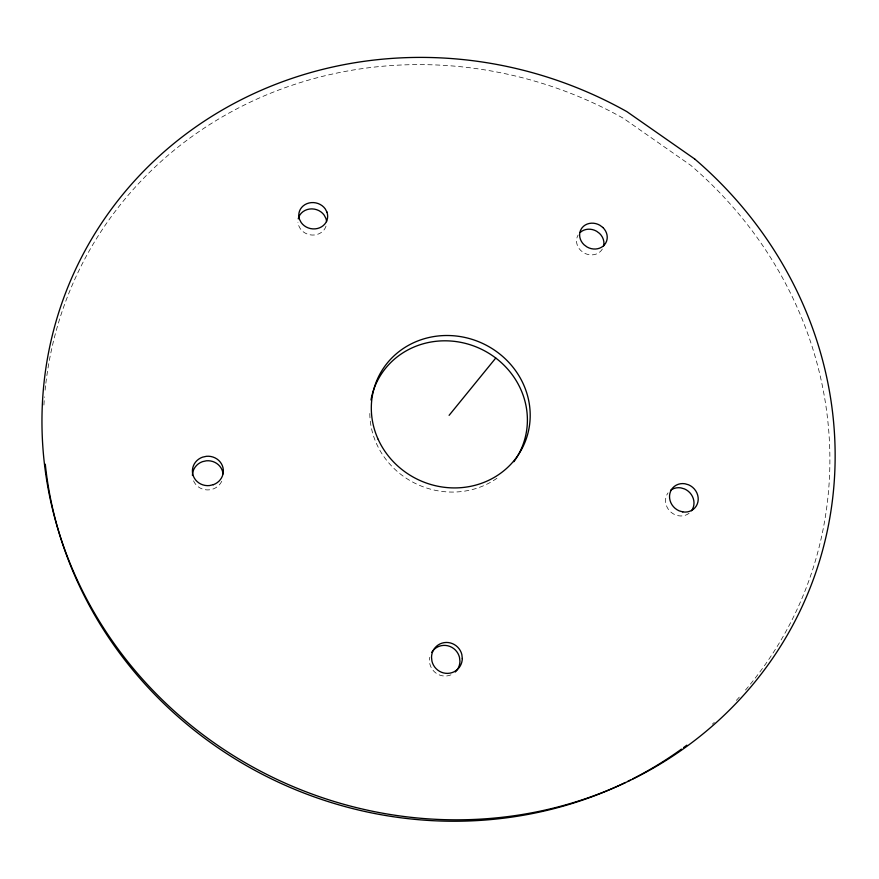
<?xml version="1.0" encoding="UTF-8"?>
<svg xmlns="http://www.w3.org/2000/svg" width="879" height="879" viewBox="0 0 879 879"><rect width="100%" height="100%" fill="white"/><g stroke="black" fill="none" stroke-linecap="round" stroke-linejoin="round"><path stroke-width="0.66" stroke-dasharray="4.39 3.3" d="M745.491 690.037A397.077 374.333 24.4 0 0 690.751 165.34L623.53 118.379A397.077 374.333 24.4 0 0 45.84 383.431M739.283 697.146A397.077 374.333 24.4 0 1 735.635 701.156M714.33 722.373A397.077 374.333 24.4 0 1 712.298 724.219M43.917 405.065A397.077 374.333 24.4 0 1 44.488 396.901M45.104 390.144A397.077 374.333 24.4 0 1 45.675 384.771M496.932 478.286A79.593 74.792 24.4 0 1 413.438 482.472A79.593 74.792 24.4 0 1 369.817 411.79M689.059 513.292A14.767 13.581 42.8 0 1 678.676 515.797L675.028 514.731A14.767 13.581 42.8 0 1 668.051 492.866M450.916 674.863A15.492 15.119 51.2 0 1 429.864 664.019L429.424 660.019A15.492 15.119 51.2 0 1 429.71 657.36M221.75 481.307A15.339 14.602 -2.1 0 1 213.168 488.977L209.257 489.856A15.339 14.602 -2.1 0 1 193.391 480.45M326.021 226.145A14.383 13.031 11.9 0 1 314.407 234.99A14.383 13.031 11.9 0 1 300.31 228.749L298.673 225.606A14.383 13.031 11.9 0 1 297.959 222.222M602.357 249.043A14.009 12.537 27.4 0 1 583.81 252.811L580.887 250.614A14.009 12.537 27.4 0 1 578.14 234.979"/><path stroke-width="1.32" d="M449.103 415.338L495.767 358.039M686.829 745.172A397.077 374.333 24.4 0 1 683.609 747.557M681.456 749.128A397.077 374.333 24.4 0 1 632.781 778.849M630.331 780.091A397.077 374.333 24.4 0 1 627.87 781.31M625.409 782.519A397.077 374.333 24.4 0 1 45.29 464.189M370.982 400A79.593 74.792 24.4 0 1 478.099 347.71A79.593 74.792 24.4 0 1 513.863 461.717M670.534 490.339A14.767 13.581 42.8 0 1 680.884 487.878L684.499 488.933A14.767 13.581 42.8 0 1 691.531 510.743M431.633 652.449A15.492 15.119 51.2 0 1 459.486 657.327L459.948 661.316A15.492 15.119 51.2 0 1 455.311 671.985M192.435 475.462A15.339 14.602 -2.1 0 1 202.456 461.662L206.345 460.805A15.339 14.602 -2.1 0 1 223.046 473.858M298.234 218.827A14.383 13.031 11.9 0 1 309.529 209.037A14.383 13.031 11.9 0 1 324.197 215.168L325.845 218.278A14.383 13.031 11.9 0 1 326.57 221.651M580.217 232.441A14.009 12.537 27.4 0 1 596.643 231.265L599.555 233.451A14.009 12.537 27.4 0 1 603.598 246.01M213.322 484.703L209.378 485.582A15.481 14.712 -1.8 0 1 192.798 474.286A15.481 14.712 -1.8 0 1 202.511 457.168L206.444 456.3A15.481 14.712 -1.8 0 1 222.969 467.595A15.481 14.712 -1.8 0 1 213.322 484.703M682.785 511.908L679.115 510.831A14.899 13.679 42.7 0 1 669.831 493.723A14.899 13.679 42.7 0 1 684.983 483.769L688.642 484.834A14.899 13.679 42.7 0 1 697.915 501.931A14.899 13.679 42.7 0 1 682.785 511.908M694.663 158.956L626.903 111.655A400.483 377.135 24.4 0 0 42.28 406.054A400.483 377.135 24.4 0 0 598.17 794.166A400.483 377.135 24.4 0 0 694.663 158.956M602.818 227.463L599.885 225.266A14.119 12.614 27.4 0 0 582.173 227.672A14.119 12.614 27.4 0 0 584.019 244.736L586.963 246.944A14.119 12.614 27.4 0 0 604.697 244.538A14.119 12.614 27.4 0 0 602.818 227.463M326.911 212.037L325.252 208.894A14.503 13.119 12 0 0 306.892 203.675A14.503 13.119 12 0 0 299.519 219.398L301.178 222.552A14.503 13.119 12 0 0 319.582 227.815A14.503 13.119 12 0 0 326.911 212.037M462.299 658.536L461.838 654.514A15.635 15.24 50.7 0 0 431.512 657.217L431.952 661.25A15.635 15.24 50.7 0 0 462.299 658.536M378.146 439.302A80.264 75.352 24.4 0 0 514.984 459.442A80.264 75.352 24.4 0 0 459.124 336.393A80.264 75.352 24.4 0 0 378.146 439.302"/></g></svg>
